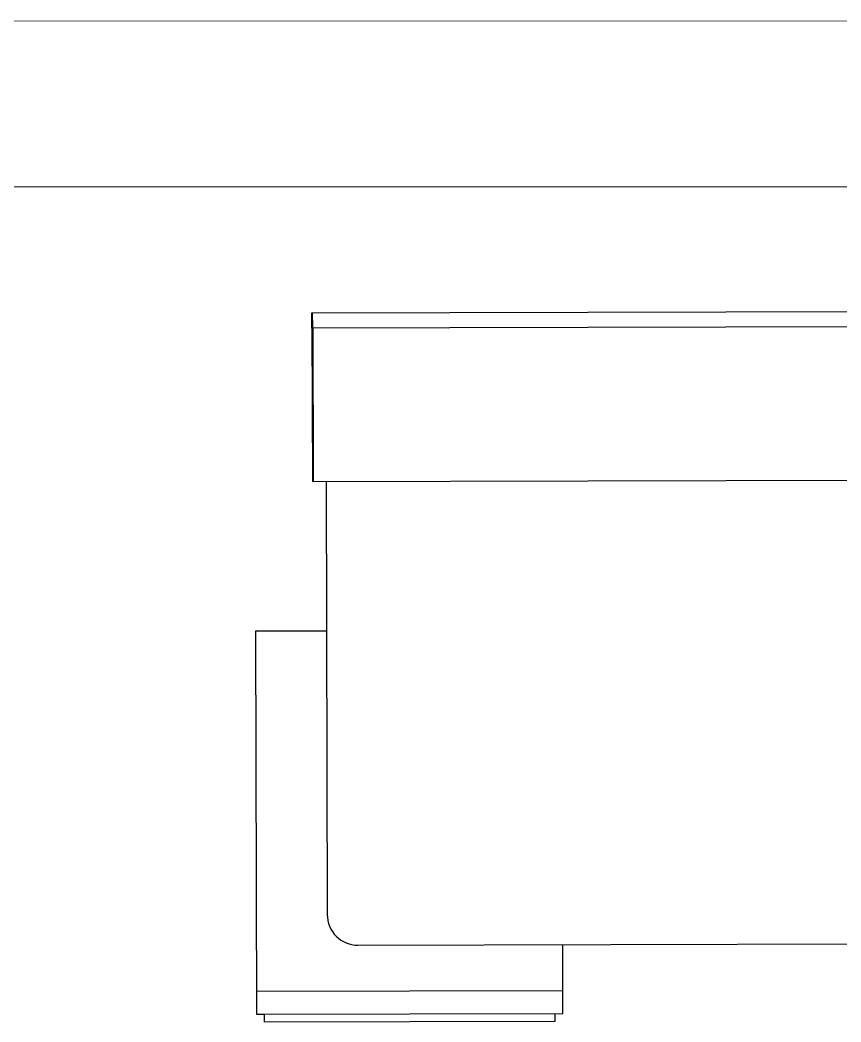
# Paper-space layout 'office1 floor1' of a CAD drawing. Header units: inches. Extents: x 0.3 to 10.8, y 1.4 to 4.2.
# Drawn here: x 2.5577 to 2.7801, y 2.7876 to 3.0591 of the extents above; entities that cross this region are included whole.
import ezdxf

# ---------------------------------------------------------------- set-up
doc = ezdxf.new("R2010")
doc.units = ezdxf.units.IN
doc.header["$MEASUREMENT"] = 0
doc.layers.get('0').update_dxf_attribs({"lineweight": 0})
doc.layers.add('WALL 1 100', color=250, linetype='Continuous', lineweight=9)
doc.layers.add('провода', color=1, linetype='Continuous', lineweight=5)

psp = doc.layouts.new('office1 floor1')

# ---------------------------------------------------------------- linework, layer by layer
at = {"color": 7, "linetype": 'ByBlock', "lineweight": -2}
for p, q in [((2.63682, 2.97972), (2.84437, 2.98023)), ((2.63683, 2.97557), (2.63682, 2.97972)), ((2.63695, 2.97558), (2.63694, 2.97973)), ((2.63702, 2.97565), (2.63701, 2.9798)), ((2.84438, 2.97607), (2.63683, 2.97557)), ((2.63683, 2.97557), (2.63693, 2.93406)), ((2.63695, 2.97558), (2.63705, 2.93407)), ((2.63702, 2.97565), (2.63712, 2.93414)), ((2.63693, 2.93406), (2.84448, 2.93456)), ((2.64068, 2.93407), (2.64097, 2.81673)), ((2.64078, 2.89354), (2.62154, 2.8935)), ((2.62154, 2.8935), (2.62179, 2.78972)), ((2.64929, 2.80845), (2.96478, 2.80921)), ((2.70481, 2.78992), (2.70477, 2.80858)), ((2.62177, 2.79595), (2.7048, 2.79615)), ((2.62179, 2.78972), (2.70481, 2.78992)), ((2.62179, 2.78972), (2.62386, 2.78972)), ((2.62386, 2.78972), (2.62387, 2.78765)), ((2.62387, 2.78765), (2.70274, 2.78784)), ((2.70274, 2.78784), (2.70273, 2.78991))]:
    psp.add_line(p, q, dxfattribs=at)
psp.add_arc((2.64927, 2.81675), 0.0083, 180.1388, 270.1388, dxfattribs=at)
at = {"layer": 'WALL 1 100', "color": 0}
psp.add_line((0.31925, 3.01385), (3.91924, 3.01385), dxfattribs=at)
at = {"layer": 'провода', "color": 1}
psp.add_line((3.74355, 3.05905), (0.29882, 3.05824), dxfattribs=at)

doc.saveas('drawing.dxf')
